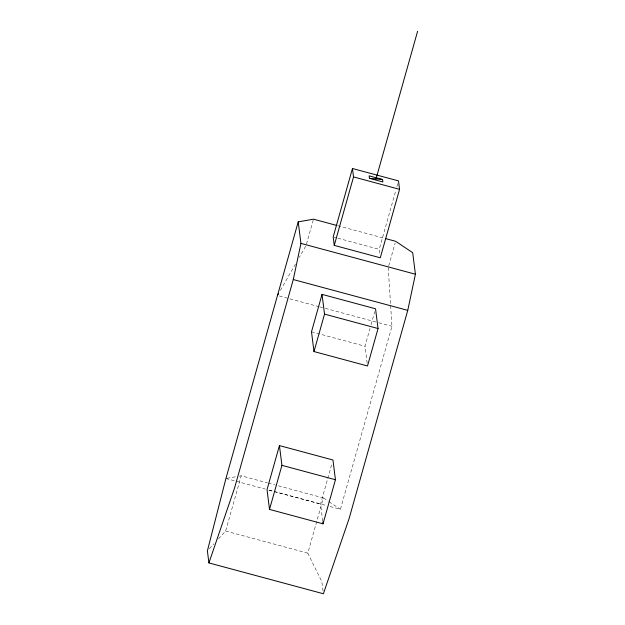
<?xml version="1.0" encoding="UTF-8"?>
<svg xmlns="http://www.w3.org/2000/svg" width="625" height="625" viewBox="0 0 625 625"><rect width="100%" height="100%" fill="white"/><g stroke="black" fill="none" stroke-linecap="round" stroke-linejoin="round"><path stroke-width="0.47" stroke-dasharray="3.12 2.34" d="M218.477 538.828L225.648 531.031L241.203 475.805L267.344 482.844M313.234 220.086L306.078 245.516L299.289 257.367M379.688 253.102L379.219 249.352L395.859 190.281M396.914 186.531L397.703 183.719M322.672 521L320.539 504.07L332.164 462.812M367.141 363.148L365 346.219L370.016 328.438M371.062 324.695L374.758 311.594M323.031 590.969L321.859 581.695L307.797 553.156L323.352 497.93L275.742 485.109M388.734 265.82L395.133 243.117M330.078 506.531L340.398 509.312L391.953 326.312L390.609 305.148M280.391 290.406L295.414 264.148M209.344 548.75L213.914 543.789M226.883 478.32L235.477 476.813M239.297 476.141L241.203 475.805M337.766 225.719L384.438 238.289M334.125 237.211L336.938 237.969M337.883 238.219L379.219 249.352M279.359 295.992L318.766 306.602M319.703 306.852L324.398 308.117M325.336 308.367L377.875 322.523M378.82 322.773L391.953 326.312M311.492 331.812L365 346.219M268.273 483.094L274.812 484.859M225.93 478.484L265.336 489.102M269.094 490.109L326.328 505.523M268.898 490.164L320.539 504.07M225.648 531.031L307.797 553.156M323.352 497.93L328.227 501.18M329.039 501.727L340.398 509.312M388.227 267.633L390.547 304.188"/><path stroke-width="0.94" d="M385.375 238.539L395.641 241.305L412.695 252.688L415.414 274.219L407.758 310.367L349.109 518.555L323.383 593.75L208.914 562.922L234.641 487.734L293.281 279.539L300.945 243.398L298.219 221.859L313.492 219.18L336.828 225.469M298.219 221.859L225.93 478.484L207.391 550.875L208.914 562.922M352.461 168.508L333.18 236.953L334.25 245.383L380.281 257.781L399.562 189.328L398.5 180.906L352.461 168.508L353.531 176.93L334.25 245.383M279.438 445.586L267.023 489.664L269.516 509.406L323.031 523.82L335.445 479.742L332.953 459.992L279.438 445.586L281.93 465.336L269.516 509.406M322.031 294.375L311.492 331.812L313.984 351.555L367.5 365.969L378.039 328.531L375.547 308.781L322.031 294.375L324.531 314.117L313.984 351.555M376.016 178.914L417.609 31.25M277.484 295.484L278.453 293.789M369.445 178.344L382.578 179.492L382.891 181.969L369.445 178.344L369.133 175.867L382.578 179.492M353.531 176.93L399.562 189.328M300.945 243.398L415.414 274.219M293.281 279.539L407.758 310.367M324.531 314.117L378.039 328.531M281.93 465.336L335.445 479.742M322.797 521.938L323.031 523.82"/></g></svg>
